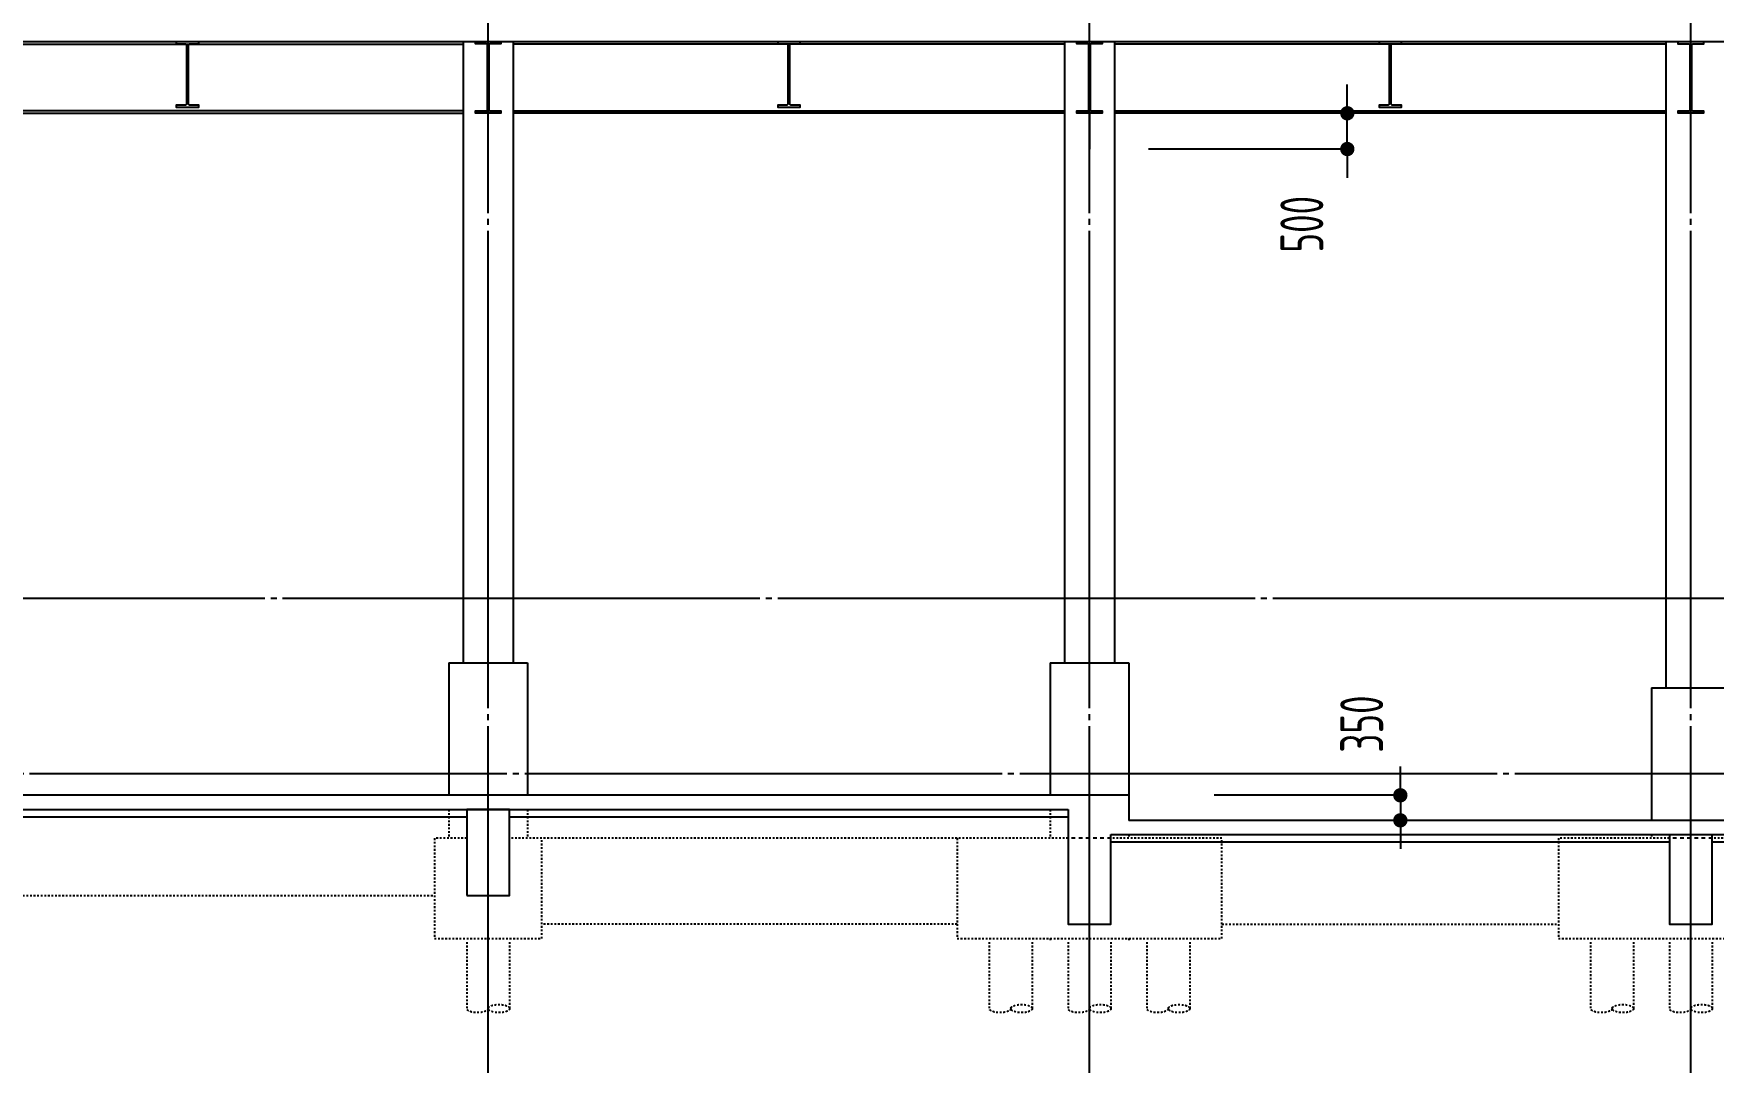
# Model space of a CAD drawing. Header units: millimetres. Extents: x -32710 to 654186, y -254124 to 420220.
# Drawn here: x 133250 to 156715, y 379469 to 393838 of the extents above; entities that cross this region are included whole.
import ezdxf

# ---------------------------------------------------------------- set-up
doc = ezdxf.new("R2010")
doc.units = ezdxf.units.MM
doc.header["$LTSCALE"] = 1000
doc.linetypes.add('TPH12-SEC-@E$0$CENTERK5', pattern=[6.916, 6.667, -0.083, 0.083, -0.083])
doc.linetypes.add('TPH12-SEC-@E$0$DOTK1', pattern=[0.1, 0.05, -0.05])
for name, color, linetype in [('TPH12-SEC-@E$0$H-SIN', 252, 'TPH12-SEC-@E$0$CENTERK5'), ('TPH12-SEC-@E$0$KABE1', 252, 'Continuous'), ('TPH12-SEC-@E$0$KABED', 252, 'TPH12-SEC-@E$0$DOTK1'), ('TPH12-SEC-@E$0$SIAGE1', 252, 'Continuous'), ('TPH12-SEC-@E$0$SIAGE3', 252, 'Continuous'), ('TPH12-SEC-@E$0$SIN-M', 252, 'Continuous'), ('TPH12-SEC-@E$0$STEEL2', 252, 'Continuous'), ('TPH12-SEC-@E$0$STEEL3', 252, 'Continuous'), ('TPH12-SEC-@E$0$SUGATA3', 252, 'Continuous'), ('TPH12-SEC-@E$0$SUGATAD', 252, 'TPH12-SEC-@E$0$DOTK1')]:
    doc.layers.add(name, color=color, linetype=linetype)
doc.styles.add('TPH12-SEC-@E$0$dim-txt', font='isocp.shx', dxfattribs={"width": 0.7, "bigfont": 'chineset.shx'})
doc.dimstyles.new('TPH12-SEC-@E$0$ARCH-dim-2000', dxfattribs={"dimscale": 2000, "dimtxt": 0.3, "dimasz": 0.1, "dimexe": 0.1, "dimexo": 0.1, "dimgap": 0.05, "dimtad": 1, "dimdec": 0, "dimrnd": 0.1, "dimdsep": 46, "dimlunit": 6, "dimtxsty": 'TPH12-SEC-@E$0$dim-txt', "dimblk": 'TPH12-SEC-@E$0$_Dot', "dimblk1": 'TPH12-SEC-@E$0$_Origin', "dimblk2": 'TPH12-SEC-@E$0$_Origin', "dimcen": 2, "dimclrd": 256, "dimclre": 256, "dimclrt": 256, "dimadec": 0, "dimazin": 0, "dimtfac": 1, "dimtdec": 1, "dimtix": 1, "dimtmove": 2, "dimatfit": 3, "dimldrblk": 'TPH12-SEC-@E$0$_Origin', "dimfxl": 1, "dimtvp": 1, "dimtolj": 1, "dimarcsym": 0})

# ---------------------------------------------------------------- blocks, each defined once
blk = doc.blocks.new('TPH12-SEC-@E$0$_Dot')
at = {"color": 0, "linetype": 'ByBlock', "lineweight": -2}
blk.add_line((-0.5, 0), (-1, 0), dxfattribs=at)
at = {"color": 0, "linetype": 'ByBlock', "const_width": 0.5}
blk.add_lwpolyline([(-0.25, 0, 1), (0.25, 0, 1)], format="xyb", close=True, dxfattribs=at)
blk = doc.blocks.new('*D2604')
at = {"layer": 'DEFPOINTS', "color": 0, "transparency": 16777216}
for p in [(152342, 383200), (152342, 382850), (152342, 382850)]:
    blk.add_point(p, dxfattribs=at)
at = {"layer": 'TPH12-SEC-@E$0$SIN-M', "lineweight": -2, "transparency": 16777216}
for p, q in [((152342, 383400), (152342, 383600)), ((152342, 383200), (152342, 382850)), ((152342, 382650), (152342, 382450))]:
    blk.add_line(p, q, dxfattribs=at)
at = {"layer": 'TPH12-SEC-@E$0$SIN-M', "lineweight": -2, "transparency": 16777216, "xscale": 200, "yscale": 200, "zscale": 200}
for p, rotation in [((152342, 383200), 270), ((152342, 382850), 90)]:
    blk.add_blockref('TPH12-SEC-@E$0$_Dot', p, dxfattribs=dict(at, rotation=rotation))
at = {"layer": 'TPH12-SEC-@E$0$SIN-M', "transparency": 16777216, "insert": (151802, 384195), "char_height": 600, "attachment_point": 5, "rotation": 90, "style": 'TPH12-SEC-@E$0$dim-txt'}
blk.add_mtext('\\A1;350', dxfattribs=at)
blk = doc.blocks.new('TPH12-SEC-@E$0$_Origin')
at = {"color": 0, "linetype": 'ByBlock', "lineweight": -2}
blk.add_line((0, 0), (-1, 0), dxfattribs=at)
blk.add_circle((0, 0), 0.5, dxfattribs=at)
blk = doc.blocks.new('*D2629')
at = {"layer": 'DEFPOINTS', "color": 0, "transparency": 16777216}
for p in [(151601, 392725), (151601, 392725), (151601, 392225)]:
    blk.add_point(p, dxfattribs=at)
at = {"layer": 'TPH12-SEC-@E$0$SIN-M', "lineweight": -2, "transparency": 16777216}
for p, q in [((151601, 392925), (151601, 393125)), ((151601, 392225), (151601, 392725)), ((151601, 392025), (151601, 391825))]:
    blk.add_line(p, q, dxfattribs=at)
at = {"layer": 'TPH12-SEC-@E$0$SIN-M', "lineweight": -2, "transparency": 16777216, "xscale": 200, "yscale": 200, "zscale": 200}
for p, rotation in [((151601, 392725), 270), ((151601, 392225), 90)]:
    blk.add_blockref('TPH12-SEC-@E$0$_Dot', p, dxfattribs=dict(at, rotation=rotation))
at = {"layer": 'TPH12-SEC-@E$0$SIN-M', "transparency": 16777216, "insert": (150966, 391175), "char_height": 600, "attachment_point": 5, "rotation": 90, "style": 'TPH12-SEC-@E$0$dim-txt'}
blk.add_mtext('\\A1;500', dxfattribs=at)
blk = doc.blocks.new('TPH12-SEC-@E')
at = {"layer": 'TPH12-SEC-@E$0$H-SIN'}
for p, q in [((139600, 377500), (139600, 414000)), ((148000, 377500), (148000, 414000)), ((156400, 377500), (156400, 414000)), ((274800, 385950), (45200, 385950)), ((298929.6, 383500), (18729.6, 383500))]:
    blk.add_line(p, q, dxfattribs=at)
at = {"layer": 'TPH12-SEC-@E$0$KABE1'}
for p, q in [((47000, 393725), (273000, 393725)), ((123100, 383000), (147700, 383000)), ((148300, 382650), (188500, 382650))]:
    blk.add_line(p, q, dxfattribs=at)
blk.add_lwpolyline([(139300, 381800), (139900, 381800), (139900, 383000), (139300, 383000)], close=True, dxfattribs=at)
for points in [[(147700, 383000), (147700, 381400), (148300, 381400), (148300, 382650)], [(156100, 382650), (156100, 381400), (156700, 381400), (156700, 382650)]]:
    blk.add_lwpolyline(points, dxfattribs=at)
at = {"layer": 'TPH12-SEC-@E$0$KABED'}
for p, q in [((148300, 382600), (147700, 382600)), ((156700, 382600), (156100, 382600))]:
    blk.add_line(p, q, dxfattribs=at)
at = {"layer": 'TPH12-SEC-@E$0$SIAGE1'}
for p, q in [((148000, 392725), (148000, 392225)), ((148550, 383200), (122500, 383200)), ((148550, 383200), (148550, 382850)), ((188250, 382850), (148550, 382850))]:
    blk.add_line(p, q, dxfattribs=at)
at = {"layer": 'TPH12-SEC-@E$0$SIAGE3'}
for p, q in [((131500, 382900), (139300, 382900)), ((139900, 382900), (147700, 382900)), ((148300, 382550), (156100, 382550)), ((156700, 382550), (168100, 382550))]:
    blk.add_line(p, q, dxfattribs=at)
at = {"layer": 'TPH12-SEC-@E$0$SIN-M'}
for p, q in [((151600.8, 392225), (148822.5, 392225)), ((152342, 383200), (149742, 383200)), ((152342, 382850), (149742, 382850))]:
    blk.add_line(p, q, dxfattribs=at)
at = {"layer": 'TPH12-SEC-@E$0$STEEL2'}
for points in [[(135248.5, 393725), (135551.5, 393725), (135551.5, 393688), (135427.5, 393688, 0.4142136), (135409.5, 393670), (135409.5, 392862, 0.4142136), (135427.5, 392844), (135551.5, 392844), (135551.5, 392807), (135248.5, 392807), (135248.5, 392844), (135372.5, 392844, 0.4142136), (135390.5, 392862), (135390.5, 393670, 0.4142136), (135372.5, 393688), (135248.5, 393688)], [(139425, 393725), (139775, 393725), (139775, 393693), (139627.5, 393693, 0.4142136), (139609.5, 393675), (139609.5, 392775, 0.4142136), (139627.5, 392757), (139775, 392757), (139775, 392725), (139425, 392725), (139425, 392757), (139572.5, 392757, 0.4142136), (139590.5, 392775), (139590.5, 393675, 0.4142136), (139572.5, 393693), (139425, 393693)], [(143648.5, 393725), (143951.5, 393725), (143951.5, 393688), (143827.5, 393688, 0.4142136), (143809.5, 393670), (143809.5, 392862, 0.4142136), (143827.5, 392844), (143951.5, 392844), (143951.5, 392807), (143648.5, 392807), (143648.5, 392844), (143772.5, 392844, 0.4142136), (143790.5, 392862), (143790.5, 393670, 0.4142136), (143772.5, 393688), (143648.5, 393688)], [(147825, 393725), (148175, 393725), (148175, 393693), (148027.5, 393693, 0.4142136), (148009.5, 393675), (148009.5, 392775, 0.4142136), (148027.5, 392757), (148175, 392757), (148175, 392725), (147825, 392725), (147825, 392757), (147972.5, 392757, 0.4142136), (147990.5, 392775), (147990.5, 393675, 0.4142136), (147972.5, 393693), (147825, 393693)], [(152048.5, 393725), (152351.5, 393725), (152351.5, 393688), (152227.5, 393688, 0.4142136), (152209.5, 393670), (152209.5, 392862, 0.4142136), (152227.5, 392844), (152351.5, 392844), (152351.5, 392807), (152048.5, 392807), (152048.5, 392844), (152172.5, 392844, 0.4142136), (152190.5, 392862), (152190.5, 393670, 0.4142136), (152172.5, 393688), (152048.5, 393688)], [(156225, 393725), (156575, 393725), (156575, 393689), (156427.5, 393689, 0.4142136), (156409.5, 393671), (156409.5, 392779, 0.4142136), (156427.5, 392761), (156575, 392761), (156575, 392725), (156225, 392725), (156225, 392761), (156372.5, 392761, 0.4142136), (156390.5, 392779), (156390.5, 393671, 0.4142136), (156372.5, 393689), (156225, 393689)]]:
    blk.add_lwpolyline(points, format="xyb", close=True, dxfattribs=at)
at = {"layer": 'TPH12-SEC-@E$0$STEEL3', "linetype": 'Continuous'}
for p, q in [((131550, 393689), (139250, 393689)), ((147650, 393689), (139950, 393689)), ((156050, 393689), (148350, 393689)), ((139250, 392761), (131550, 392761)), ((131550, 392725), (139250, 392725)), ((139950, 392761), (147650, 392761)), ((147650, 392725), (139950, 392725)), ((148350, 392761), (156050, 392761)), ((156050, 392725), (148350, 392725))]:
    blk.add_line(p, q, dxfattribs=at)
at = {"layer": 'TPH12-SEC-@E$0$STEEL3'}
for p, q in [((139250, 393725), (139250, 385050)), ((139950, 393725), (139950, 385050)), ((147650, 393725), (147650, 385050)), ((148350, 393725), (148350, 385050)), ((156050, 393725), (156050, 384700))]:
    blk.add_line(p, q, dxfattribs=at)
at = {"layer": 'TPH12-SEC-@E$0$SUGATA3'}
for p, q in [((139050, 385050), (139050, 383200)), ((139050, 385050), (140150, 385050)), ((140150, 385050), (140150, 383200)), ((147450, 385050), (147450, 383200)), ((147450, 385050), (148550, 385050)), ((148550, 385050), (148550, 383200)), ((155850, 384700), (156950, 384700)), ((155850, 384700), (155850, 382850))]:
    blk.add_line(p, q, dxfattribs=at)
at = {"layer": 'TPH12-SEC-@E$0$SUGATAD', "ltscale": 0.5}
for p, q in [((139050, 383000), (139050, 382600)), ((140150, 383000), (140150, 382600)), ((147450, 383000), (147450, 382600)), ((146150, 382600), (140350, 382600)), ((148550, 382650), (148550, 382600)), ((155850, 382650), (155850, 382600)), ((133050, 381800), (138850, 381800)), ((146150, 381400), (140350, 381400)), ((149850, 381400), (154550, 381400)), ((139300, 381150), (139300, 380221)), ((139900, 381150), (139900, 380221)), ((146600, 381150), (146600, 380221)), ((147200, 381150), (147200, 380221)), ((147450, 381200), (147450, 381150)), ((147700, 381150), (147700, 380221)), ((148300, 381150), (148300, 380221)), ((148550, 381200), (148550, 381150)), ((148800, 381150), (148800, 380221)), ((149400, 381150), (149400, 380221)), ((155000, 381150), (155000, 380221)), ((155600, 381150), (155600, 380221)), ((156100, 381150), (156100, 380221)), ((156700, 381150), (156700, 380221))]:
    blk.add_line(p, q, dxfattribs=at)
for points in [[(139300, 382600), (138850, 382600), (138850, 381200), (140350, 381200), (140350, 382600), (139900, 382600)], [(147700, 382600), (146150, 382600), (146150, 381200), (149850, 381200), (149850, 382600), (148300, 382600)], [(156100, 382600), (154550, 382600), (154550, 381200), (158250, 381200), (158250, 382600), (156700, 382600)]]:
    blk.add_lwpolyline(points, dxfattribs=at)
at = {"layer": 'TPH12-SEC-@E$0$SUGATAD', "ltscale": 0.5, "extrusion": (0, 0, -1)}
for centre in [(139450, 380221), (146750, 380221), (147850, 380221), (148950, 380221), (155150, 380221), (156250, 380221)]:
    blk.add_ellipse(centre, major_axis=(-150, 0), ratio=0.3797917, start_param=3.1415927, end_param=6.2831853, dxfattribs=at)
at = {"layer": 'TPH12-SEC-@E$0$SUGATAD', "ltscale": 0.5}
for centre in [(139750, 380221), (147050, 380221), (148150, 380221), (149250, 380221), (155450, 380221), (156550, 380221)]:
    blk.add_ellipse(centre, major_axis=(150, 0), ratio=0.3797917, dxfattribs=at)
at = {"layer": 'TPH12-SEC-@E$0$SIN-M'}
for base, p1, p2, picture, middle, dimtype in [((151600.8, 392725), (151600.8, 392225), (151600.8, 392725), '*D2629', (150965.6, 391175.5), 129), ((152342, 382850), (152342, 383200), (152342, 382850), '*D2604', (151802, 384195.4), 128)]:
    dim = blk.add_linear_dim(base=base, p1=p1, p2=p2, angle=90, dimstyle='TPH12-SEC-@E$0$ARCH-dim-2000', dxfattribs=at)
    dim.commit()
    dim.dimension.update_dxf_attribs({"geometry": picture, "text_midpoint": middle, "dimtype": dimtype})

msp = doc.modelspace()

# ---------------------------------------------------------------- block references
msp.add_blockref('TPH12-SEC-@E', (0, 0))

doc.saveas('drawing.dxf')
